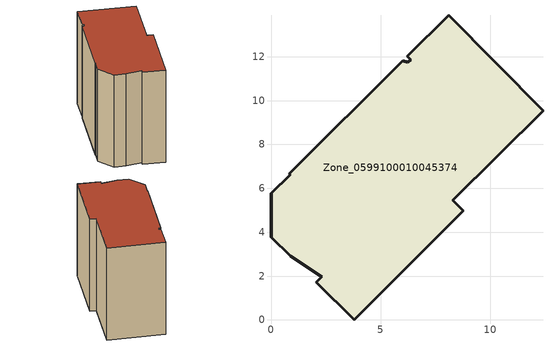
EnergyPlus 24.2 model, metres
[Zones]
Zone_0599100010045374
 floor ground (C_G): 2.06,1.73 2.31,1.97 0.89,2.9 0.02,3.77 0,5.78 0.88,6.62 0.84,6.66 6.02,11.82 6.24,11.74 6.37,11.87 6.22,12.02 8.11,13.9 12.41,9.55 8.29,5.45 8.77,4.97 3.79,0 z0
 wall outside (C_F): 3.79,0 8.77,4.97 8.29,5.45 12.41,9.55 8.11,13.9 6.22,12.02 6.37,11.87 6.24,11.74 6.02,11.82 0.84,6.66 0.88,6.62 0,5.78 0.02,3.77 0.89,2.9 2.31,1.97 2.06,1.73 3.79,0 z0:10.98
 roof outside (C_R): 2.31,1.97 2.06,1.73 3.79,0 8.77,4.97 8.29,5.45 12.41,9.55 8.11,13.9 6.22,12.02 6.37,11.87 6.24,11.74 6.02,11.82 0.84,6.66 0.88,6.62 0,5.78 0.02,3.77 0.89,2.9 z10.98
[BUILDING]
Pand.0599100010045374: North Axis=0; Terrain=City; Loads Convergence Tolerance Value=0.04; Temperature Convergence Tolerance Value=0.4; Solar Distribution=FullExterior; Maximum Number of Warmup Days=25; Minimum Number of Warmup Days=1
[Site:Location]
Rotterdam.The.Hague.AP_ZH_NLD Design_Conditions: Latitude=51.96; Longitude=4.45; Time Zone=1; Elevation=-4.5
[SITE:GROUNDTEMPERATURE:BUILDINGSURFACE]
18, 18, 18, 18, 18, 18, 18, 18, 18, 18, 18, 18
[MATERIAL] Thermal Absorptance=0.9; Solar Absorptance=0.7; Visible Absorptance=0.7
Name | Roughness | Thickness | Conductivity | Density | Specific Heat
G.TI.1946 | MediumSmooth | 0.15 | 1 | 540 | 1210
F.TI.1946 | Rough | 0.3 | 0.857143 | 1920 | 840
R.TI.1946 | MediumRough | 0.2 | 0.1 | 1500 | 1000
[CONSTRUCTION]
C_G: G.TI.1946
C_F: F.TI.1946
C_R: R.TI.1946
[ZONE]
Zone_0599100010045374: Type=1; Multiplier=1; Ceiling Height=Autocalculate; Volume=Autocalculate; Floor Area=autocalculate; Part of Total Floor Area=Yes
[ZONEINFILTRATION:DESIGNFLOWRATE]
Infil_Zone_0599100010045374: Zone or ZoneList or Space or SpaceList=Zone_0599100010045374; Schedule=AlwaysOn; Design Flow Rate Calculation Method=Flow/Area; Flow Rate per Floor Area=0.003; Constant Term Coefficient=1; Temperature Term Coefficient=0; Velocity Term Coefficient=0; Velocity Squared Term Coefficient=0
[HVACTEMPLATE:ZONE:IDEALLOADSAIRSYSTEM]
Zone_0599100010045374: Maximum Heating Supply Air Temperature=50; Minimum Cooling Supply Air Temperature=13; Maximum Heating Supply Air Humidity Ratio=0.0156; Minimum Cooling Supply Air Humidity Ratio=0.0077; Heating Limit=NoLimit; Cooling Limit=NoLimit; Dehumidification Control Type=ConstantSensibleHeatRatio; Cooling Sensible Heat Ratio=0.7; Dehumidification Setpoint=60; Humidification Control Type=None; Humidification Setpoint=30; Outdoor Air Method=None; Outdoor Air Flow Rate per Person=0.00944; Outdoor Air Flow Rate per Zone Floor Area=0; Outdoor Air Flow Rate per Zone=0; Demand Controlled Ventilation Type=None; Outdoor Air Economizer Type=NoEconomizer; Heat Recovery Type=None; Sensible Heat Recovery Effectiveness=0.7; Latent Heat Recovery Effectiveness=0.65
[ZONECONTROL:THERMOSTAT]
ThermostatControl_Zone_0599100010045374: Zone or ZoneList=Zone_0599100010045374; Control Type Schedule=DualSetpointControlType; Control 1=Thermostat_Zone_0599100010045374; Temperature Difference Between Cutout And Setpoint=0
[THERMOSTATSETPOINT:DUALSETPOINT]
Thermostat_Zone_0599100010045374: Heating Setpoint Temperature Schedule=HeatingSetpoint_Zone_0599100010045374; Cooling Setpoint Temperature Schedule=CoolingSetpoint_Zone_0599100010045374
[SCHEDULE:COMPACT]
HeatingSetpoint_Zone_0599100010045374: Through: 12/31, For: AllDays, Until: 24:00, 21
CoolingSetpoint_Zone_0599100010045374: Through: 12/31, For: AllDays, Until: 24:00, 24
DualSetpointControlType: Through: 12/31, For: AllDays, Until: 24:00, 4
AlwaysOn: Through: 12/31, For: AllDays, Until: 24:00, 1
